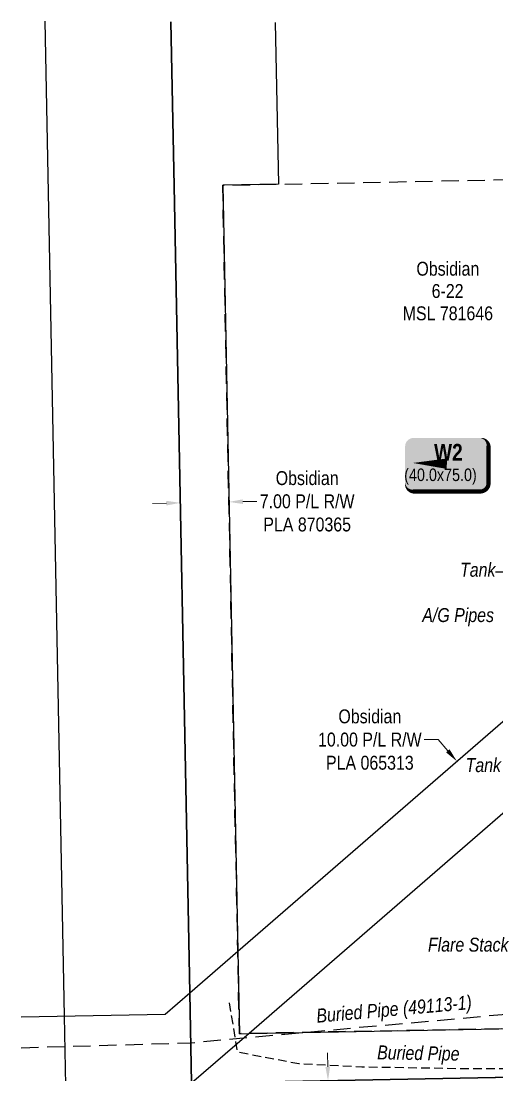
# Model space of a CAD drawing. Extents: x 586920 to 597578, y 5899013 to 5902730.
# Drawn here: x 595934 to 596276, y 5899447 to 5900205 of the extents above; entities that cross this region are included whole.
import ezdxf

# ---------------------------------------------------------------- set-up
doc = ezdxf.new("R2010")
doc.units = 0
doc.header["$LTSCALE"] = 5
doc.header["$PDSIZE"] = 0.5
doc.linetypes.add('foc-ACCESSROAD', pattern=[3.75, 2.5, -1.25])
doc.linetypes.add('UG_PIPE', pattern=[1.875, 1.25, -0.625])
doc.layers.get('Defpoints').update_dxf_attribs({"color": 9})
for name, color, linetype in [('AS-PIPE-AG', 44, 'Continuous'), ('AS-PIPE-UG', 44, 'UG_PIPE'), ('AS-PIPE-UG RED', 10, 'UG_PIPE'), ('AS-PIPE-UG-T', 44, 'Continuous'), ('C-RW', 13, 'Continuous'), ('C-WS', 13, 'foc-ACCESSROAD'), ('F-RW', 190, 'Continuous'), ('P-TEMP-BLOCKS', 250, 'Continuous')]:
    doc.layers.add(name, color=color, linetype=linetype)
for name, color, linetype, lineweight in [('C-RW-T', 13, 'Continuous', 9), ('C-WS-T', 13, 'Continuous', 9), ('F-RW-T', 190, 'Continuous', 9), ('T-TEXT', 48, 'Continuous', 18)]:
    doc.layers.add(name, color=color, linetype=linetype, lineweight=lineweight)
doc.styles.add('80', font='ARIALN.TTF', dxfattribs={"height": 10})
doc.styles.add('80CG', font='ARIALN.TTF', dxfattribs={"height": 10})
doc.styles.add('80L', font='ARIALN.TTF', dxfattribs={"height": 10})
doc.styles.add('BOLD', font='ARIALNB.TTF')
doc.dimstyles.new('Compass 5 000', dxfattribs={"dimscale": 5, "dimtxt": 9, "dimasz": 2, "dimexe": 0.2, "dimexo": 0.0625, "dimgap": 0.5, "dimtad": 0, "dimtih": 1, "dimtoh": 1, "dimzin": 0, "dimdsep": 46, "dimtxsty": '80CG', "dimcen": 0.1, "dimse1": 1, "dimse2": 1, "dimclrd": 256, "dimclrt": 256, "dimaunit": 1, "dimadec": 4, "dimazin": 0, "dimtfac": 0.06, "dimtofl": 0, "dimtmove": 0, "dimatfit": 1, "dimfxl": 0.2, "dimtolj": 1, "dimtzin": 0, "dimlwd": -1, "dimarcsym": 0})

# ---------------------------------------------------------------- blocks, each defined once
blk = doc.blocks.new('*D519')
at = {"layer": 'C-RW-T', "transparency": 16777216}
for p, q in [((596233.5457473174, 5899688.294820402), (596223.5457473169, 5899688.294820402)), ((596240.4923366797, 5899680.283453507), (596233.5457473174, 5899688.294820402)), ((596286.3489011861, 5899627.397966303), (596292.9000400119, 5899619.842664847))]:
    blk.add_line(p, q, dxfattribs=at)
for points in [[(596241.751553589, 5899681.375309978), (596239.23311977, 5899679.191597035), (596247.0434755054, 5899672.728152052)], [(596287.6081180954, 5899628.489822773), (596285.0896842764, 5899626.306109831), (596279.79776236, 5899634.953267758)]]:
    blk.add_solid(points, dxfattribs=at)
at = {"layer": 'Defpoints', "color": 0, "transparency": 16777216}
for p in [(596279.79776236, 5899634.953267758), (596183.9445888256, 5899618.015634114), (596216.6988756801, 5899580.24074982)]:
    blk.add_point(p, dxfattribs=at)
at = {"layer": 'C-RW-T', "transparency": 16777216, "insert": (596184.4597991593, 5899688.294820403), "char_height": 10, "attachment_point": 5, "style": '80CG'}
blk.add_mtext('\\A1;Obsidian\\P10.00 P/L R/W\\PPLA 065313', dxfattribs=at)
blk = doc.blocks.new('*D522')
at = {"layer": 'C-RW-T', "transparency": 16777216}
for p, q in [((596093.146269899, 5899859.441324729), (596103.1443672804, 5899859.636385622)), ((596038.1985899158, 5899858.369306411), (596028.2004925343, 5899858.174245518))]:
    blk.add_line(p, q, dxfattribs=at)
for points in [[(596038.1660797668, 5899860.035655975), (596038.2311000646, 5899856.702956847), (596048.1966872972, 5899858.564367305)], [(596093.11375975, 5899861.107674294), (596093.1787800478, 5899857.774975166), (596083.1481725175, 5899859.246263837)]]:
    blk.add_solid(points, dxfattribs=at)
at = {"layer": 'Defpoints', "color": 0, "transparency": 16777216}
for p in [(596048.1383484128, 5899861.554601981), (596083.0898336332, 5899862.236498513), (596048.1966872972, 5899858.564367305)]:
    blk.add_point(p, dxfattribs=at)
at = {"layer": 'C-RW-T', "transparency": 16777216, "insert": (596139.3960726011, 5899859.636385623), "char_height": 10, "attachment_point": 5, "style": '80CG', "bg_fill": 3, "box_fill_scale": 1.1, "bg_fill_color": 256, "bg_fill_true_color": 13158600, "bg_fill_transparency": 0}
blk.add_mtext('\\A1;Obsidian\\P7.00 P/L R/W\\PPLA 870365', dxfattribs=at)
blk = doc.blocks.new('*D524')
at = {"layer": 'Defpoints', "color": 0, "transparency": 16777216}
for p in [(596154.3865222267, 5899443.006281104), (596258.5463149408, 5899444.98389612), (596260.4453483596, 5899344.962948861)]:
    blk.add_point(p, dxfattribs=at)
at = {"layer": 'F-RW-T', "transparency": 16777216}
for p, q in [((596154.196692868, 5899453.004479183), (596154.0068635093, 5899463.002677261)), ((596156.4753850043, 5899332.987135766), (596156.9889422094, 5899305.938386853)), ((596156.9889422094, 5899305.938386853), (596166.9889422094, 5899305.938386852))]:
    blk.add_line(p, q, dxfattribs=at)
for points in [[(596155.8630592143, 5899453.036117409), (596152.5303265216, 5899452.972840956), (596154.3865222267, 5899443.006281104)], [(596158.1417513506, 5899333.018773993), (596154.8090186579, 5899332.95549754), (596156.2855556456, 5899342.985333844)]]:
    blk.add_solid(points, dxfattribs=at)
at = {"layer": 'F-RW-T', "transparency": 16777216, "insert": (596206.5285056477, 5899305.938386853), "char_height": 10, "attachment_point": 5, "style": '80CG'}
blk.add_mtext('\\A1;Westbrick\\P20.00 P/L R/W\\PPLA 230589', dxfattribs=at)
blk = doc.blocks.new('*U557')
h = blk.add_hatch(color=111)
edge = h.paths.add_edge_path()
edge.add_line((-23.99999999999998, -20), (23.99999999999998, -20))
edge.add_arc((23.99999999999998, -14), 6, 270, 360)
edge.add_line((29.99999999999998, -14), (29.99999999999998, 12.5))
edge.add_arc((23.99999999999998, 12.5), 6, 0, 90)
edge.add_line((23.99999999999998, 18.5), (-23.99999999999998, 18.5))
edge.add_arc((-23.99999999999998, 12.5), 6, 90, 180)
edge.add_line((-29.99999999999998, 12.5), (-29.99999999999998, -14))
edge.add_arc((-23.99999999999998, -14), 6, 180, 270)
at = {"color": 250, "flags": 128}
blk.add_lwpolyline([(-23.99999999999998, -20, 3, 3, 0), (23.99999999999998, -20, 3, 3, 0.414213562373095), (29.99999999999998, -14, 3, 3, 0), (29.99999999999998, 12.5, 3, 0, 0.414213562373095), (23.99999999999998, 18.5, 0, 0, 0), (-23.99999999999998, 18.5, 0, 0, 0.414213562373095), (-29.99999999999998, 12.5, 0, 0, 0), (-29.99999999999998, -14, 0, 3, 0.414213562373095)], format="xyseb", close=True, dxfattribs=at)
at = {"flags": 128}
blk.add_lwpolyline([(-24.45415200769696, 0.5291320449911997, 0, 7.5, 0), (-3.398394867633905e-15, 0, 0, 0, 0)], format="xyseb", dxfattribs=at)
at = {"color": 250}
for tag, p, height, style in [('TEMP_AREA_W1_001', (-9.212824010914055, 2.244292974654144), 12, 'BOLD'), ('ENTER_TEXT_001', (-30.65893587994544, -12.47010782646594), 9, '80')]:
    blk.add_attdef(tag, p, '', height=height, dxfattribs=dict(at, style=style))

msp = doc.modelspace()

# ---------------------------------------------------------------- linework, layer by layer
at = {"layer": 'AS-PIPE-UG', "flags": 128}
msp.add_lwpolyline([(596083.3402720658, 5899499.079303451), (596089.1552720689, 5899463.789303453), (596133.3602720656, 5899455.404303449), (596178.6502720655, 5899453.084303454), (596252.4902720657, 5899451.794303453), (596352.4602720654, 5899451.489303475)], dxfattribs=at)
at = {"layer": 'AS-PIPE-UG RED', "linetype": 'UG_PIPE', "ltscale": 2, "flags": 128}
msp.add_lwpolyline([(595933.7034115972, 5899466.745674696), (596055.3452720655, 5899470.324303449), (596171.4152720659, 5899480.93930348), (596251.6352720659, 5899488.079303451), (596333.3252720659, 5899495.654303454), (596340.825272069, 5899502.554303451), (596346.3302720692, 5899538.969303451), (596350.9152720654, 5899628.009303452), (596353.1552720659, 5899708.799303452), (596353.7502720656, 5899777.324303452)], dxfattribs=at)
at = {"layer": 'C-RW'}
for points in [[(597270.7582145829, 5899329.477481482), (597265.1212485976, 5899329.367435324), (597197.1037766323, 5899328.063250062), (597083.7887690262, 5899325.867237001), (597027.1332156908, 5899324.753206733), (596888.124782634, 5899322.051615088), (596816.4657552488, 5899320.680860318), (596740.3100001118, 5899319.194781422), (596705.3009393042, 5899318.512076556), (596702.5828285118, 5899453.382710128), (596123.5292390453, 5899442.463445469), (596056.3407538853, 5899441.217406685), (596055.0657117007, 5899506.268275279), (596043.6659155567, 5900086.287077018), (596041.4363886198, 5900204.400210603)], [(596116.4925042348, 5900203.88218974), (596118.6843745013, 5900087.735398735), (596078.6720740395, 5900086.950776723), (596089.500983341, 5899536.126204743), (596090.6645844248, 5899476.86299549), (596097.6282965569, 5899476.995644576), (596700.5355679463, 5899488.367288633), (596736.8908447619, 5899489.053480699), (596739.6035151592, 5899354.211764163), (596815.7613146653, 5899355.694879831), (596887.4462120454, 5899357.073121264), (597007.7207713644, 5899359.408548078), (597064.378042321, 5899360.52256656), (597177.6998509363, 5899362.71511609), (597245.7102570455, 5899364.022620047), (597270.7582145829, 5899364.518411225)], [(595933.7034115972, 5899489.00015095), (596037.2957923107, 5899490.859246022), (596055.0657117007, 5899506.268275279), (596089.500983341, 5899536.126204743), (596413.1034158871, 5899816.712893574), (596445.856307933, 5899778.941246486), (596097.6282965569, 5899476.995644576), (596056.3405590984, 5899441.227910741), (595933.7034115972, 5899439.020363186)]]:
    msp.add_lwpolyline(points, dxfattribs=at)
at = {"layer": 'C-WS', "flags": 128}
msp.add_lwpolyline([(596889.5219998185, 5900198.546909542), (596894.8661223132, 5899958.601214162), (596895.6691304933, 5899933.119988597), (596896.4061055261, 5899897.977972413), (596897.4269123273, 5899848.011885851), (596898.1698311646, 5899811.515990878), (596898.4456113492, 5899797.949190258), (596892.3987554492, 5899797.844347502), (596878.9040942386, 5899797.608138076), (596806.7533471015, 5899796.349824385), (596730.6395224701, 5899795.015121351), (596695.1605357579, 5899794.395736045), (596695.583910941, 5899770.321494535), (596697.3432285291, 5899670.140912703), (596697.5071938777, 5899660.843159146), (596700.5355679463, 5899488.367288633), (596097.6282965569, 5899476.995644576), (596090.6645844248, 5899476.86299549), (596089.500983341, 5899536.126204743), (596078.6720740395, 5900086.950776723), (596118.6843745013, 5900087.735398735), (596599.6747459568, 5900097.189260564), (596649.6383442496, 5900098.170555121), (596659.5914421096, 5900098.366891394), (596689.8120439787, 5900098.960133328), (596690.4739243719, 5900061.23533593), (596693.404007689, 5899894.425763248), (596728.7105494983, 5899895.045450061), (596796.1859565763, 5899896.227196525), (596795.317792374, 5899935.175559484), (596792.632703587, 5900055.745378557), (596789.435976873, 5900199.237681342)], dxfattribs=at)
at = {"layer": 'F-RW'}
for points in [[(596703.0592299579, 5899193.339222649), (596528.5025715007, 5899360.281816489), (595967.6876045637, 5899349.956665922), (595965.9502870719, 5899439.598417646), (595964.9831382766, 5899489.561473622), (595951.1162728391, 5900205.023580252)], [(596041.494197355, 5900204.39981162), (596043.7538306734, 5900086.28870733), (596055.0699125294, 5899506.268353178), (596056.3408188144, 5899441.213905335), (596123.5292390453, 5899442.463445469), (596564.2563316643, 5899450.774705677), (596702.4744204705, 5899318.585677422), (596705.2997410083, 5899318.576601475), (596740.3093405323, 5899319.230295136), (596762.4506020476, 5899319.656035244), (596816.4654857967, 5899320.695365905), (596888.1226822119, 5899322.051576062)]]:
    msp.add_lwpolyline(points, dxfattribs=at)

# ---------------------------------------------------------------- block references
at = {"layer": 'P-TEMP-BLOCKS', "xscale": 0.99954694, "yscale": 0.99954694, "zscale": 0.99954694}
msp.add_blockref('*U557', (596239.8284130291, 5899886.732973255), dxfattribs=at).add_auto_attribs({'TEMP_AREA_W1_001': 'W2', 'ENTER_TEXT_001': '(40.0x75.0)'})

# ---------------------------------------------------------------- texts
at = {"layer": 'AS-PIPE-AG', "insert": (596222.1151567665, 5899782.876091689), "char_height": 9.999999999999993, "width": 51.6552523874488, "attachment_point": 1, "style": '80'}
msp.add_mtext('\\pi0.05;{\\fArial Narrow|b0|i1|c0|p34;A/G Pipes}', dxfattribs=at)
at = {"layer": 'AS-PIPE-UG RED', "linetype": 'UG_PIPE', "insert": (596201.3758997489, 5899499.598020462), "char_height": 9.999999999999993, "width": 111.4778990450204, "attachment_point": 2, "rotation": 5.086221691048464, "style": '80'}
msp.add_mtext('{\\fArial Narrow|b0|i1|c0|p34;Buried Pipe (49113-1)}', dxfattribs=at)
at = {"layer": 'AS-PIPE-UG-T', "insert": (596219.4176396354, 5899467.919389128), "char_height": 9.999999999999993, "width": 68.1846762647875, "attachment_point": 2, "rotation": 358.99913275197304, "style": '80'}
msp.add_mtext('{\\fArial Narrow|b0|i1|c0|p34;Buried Pipe}', dxfattribs=at)
at = {"layer": 'C-WS-T', "insert": (596203.0958290973, 5900031.941647538), "char_height": 9.999999999999993, "width": 73.51746248294674, "attachment_point": 1, "line_spacing_factor": 0.9618008185364305, "style": '80L'}
msp.add_mtext('\\pi14.84195;Obsidian \\P\\pi25.80375;6-22\\P\\pi4.97497;MSL 781646', dxfattribs=at)
at = {"layer": 'T-TEXT', "char_height": 9.999999999999993, "attachment_point": 1, "style": '80'}
for s, insert, width in [('\\pi0.76282,t40.76282;{\\fArial Narrow|b0|i1|c0|p34;Tank}', (596248.5533763261, 5899815.452772436), 26.17776261937242), ('\\pi0.76282,t40.76282;{\\fArial Narrow|b0|i1|c0|p34;Tank}', (596252.5393628574, 5899674.982910832), 26.17776261937242), ('\\pi0.32626;{\\fArial Narrow|b0|i1|c0|p34;Flare Stack}', (596225.915990486, 5899545.859431938), 58.64706684856749)]:
    msp.add_mtext(s, dxfattribs=dict(at, insert=insert, width=width))

# ---------------------------------------------------------------- dimensions: what is measured, and where the dimension line sits
at = {"layer": 'C-RW-T', "color": 6}
dim = msp.add_linear_dim(base=(596279.79776236, 5899634.953267758), p1=(596183.9445888257, 5899618.015634114), p2=(596216.6988756803, 5899580.24074982), angle=310.92828570032475, text='Obsidian\\P10.00 P/L R/W\\PPLA 065313', dimstyle='Compass 5 000', dxfattribs=at)
dim.commit()
dim.dimension.update_dxf_attribs({"geometry": '*D519', "text_midpoint": (596184.4597991593, 5899688.294820403), "dimtype": 161})
at = {"layer": 'F-RW-T', "color": 6}
dim = msp.add_linear_dim(base=(596154.3865222267, 5899443.006281104), p1=(596260.4453483598, 5899344.962948861), p2=(596258.5463149409, 5899444.983896121), angle=91.08770744125744, text='Westbrick\\P20.00 P/L R/W\\PPLA 230589', dimstyle='Compass 5 000', dxfattribs=at)
dim.commit()
dim.dimension.update_dxf_attribs({"geometry": '*D524', "text_midpoint": (596206.5285056477, 5899305.938386853), "dimtype": 161})

# ---------------------------------------------------------------- leaders
at = {"layer": 'T-TEXT', "path_type": 1}
msp.add_leader([(596305.3310724891, 5899808.503964662), (596274.8326414445, 5899808.812622609)], dimstyle='Compass 5 000', override={"dimgap": 0.5, "dimtad": 0}, dxfattribs=at)

# ---------------------------------------------------------------- next in the draw order: dimensions: what is measured, and where the dimension line sits
at = {"layer": 'C-RW-T', "color": 6}
dim = msp.add_linear_dim(base=(596048.1966872972, 5899858.564367305), p1=(596083.0898336333, 5899862.236498513), p2=(596048.1383484128, 5899861.554601981), angle=181.1176874789516, text='Obsidian\\P7.00 P/L R/W\\PPLA 870365', dimstyle='Compass 5 000', override={"dimtfill": 1}, dxfattribs=at)
dim.commit()
dim.dimension.update_dxf_attribs({"geometry": '*D522', "text_midpoint": (596139.3960726011, 5899859.636385623), "dimtype": 161})

doc.saveas('drawing.dxf')
